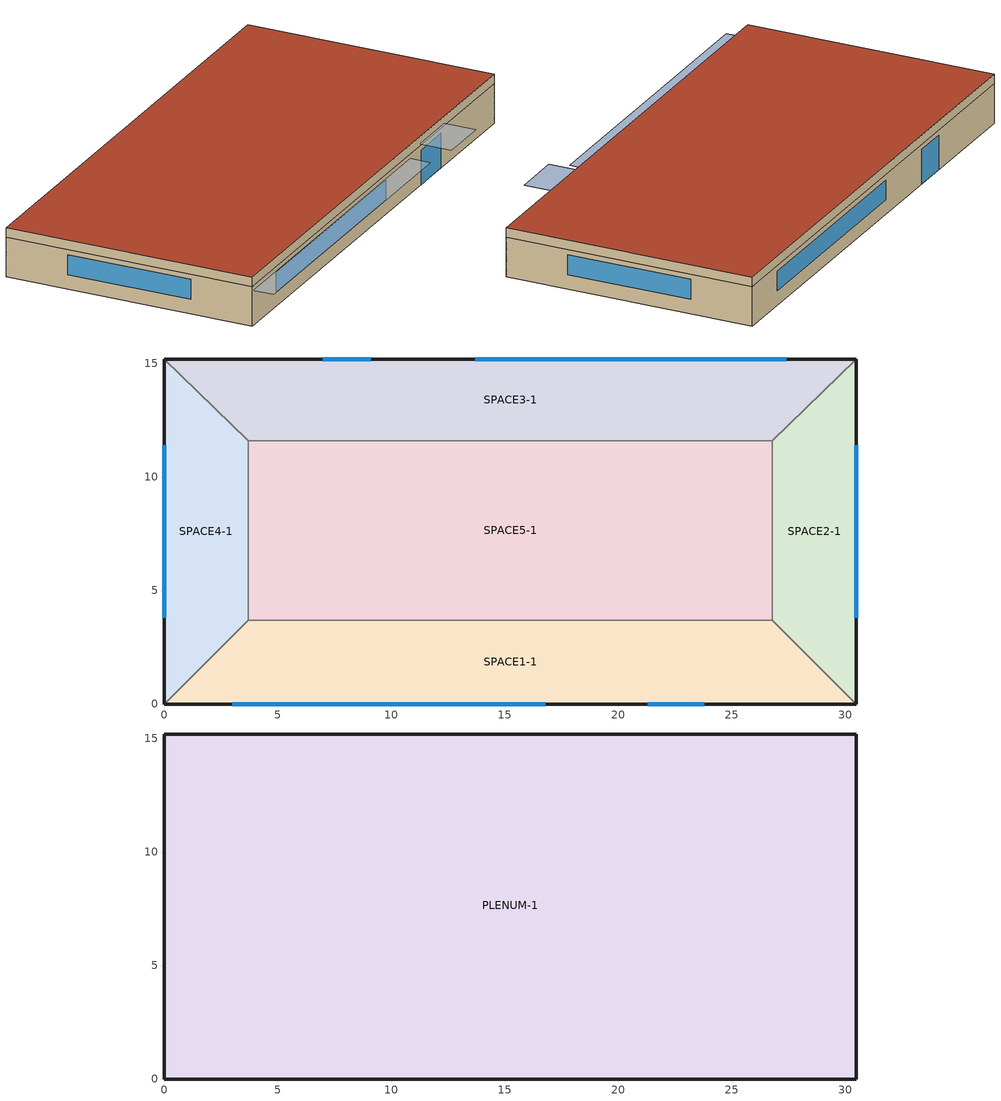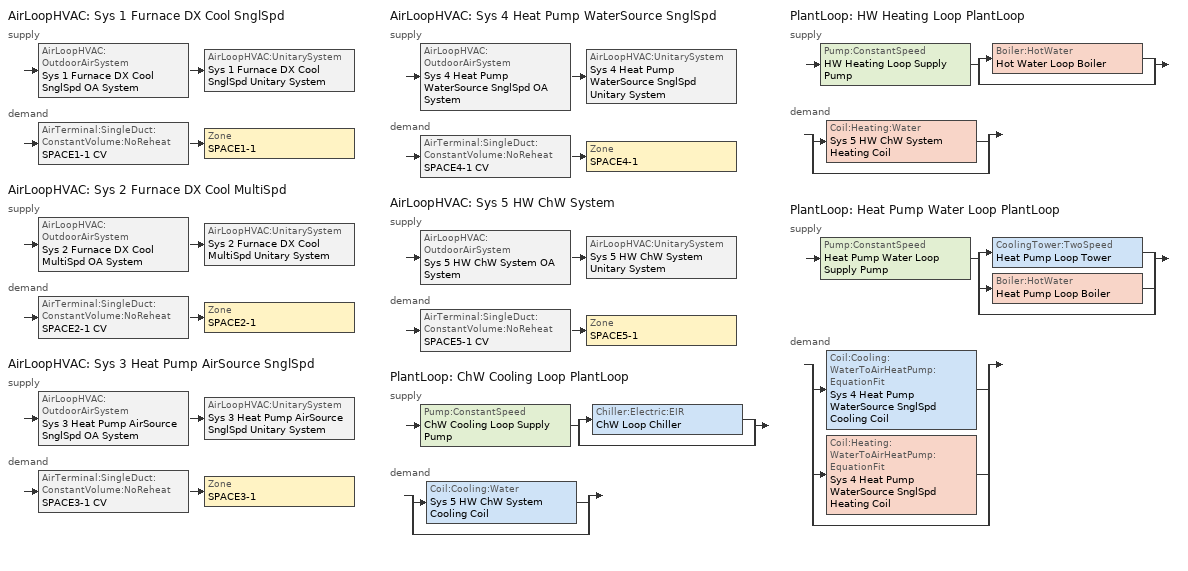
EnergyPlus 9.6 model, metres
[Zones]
SPACE3-1
 floor ground (FLOOR-SLAB-1): 26.8,11.6 3.7,11.6 0,15.2 30.5,15.2 z0
 wall outside (WALL-1): 30.5,15.2 0,15.2 z0:2.4
 wall to SPACE2-1 (INT-WALL-1): 26.8,11.6 30.5,15.2 z0:2.4
 wall to SPACE4-1 (INT-WALL-1): 0,15.2 3.7,11.6 z0:2.4
 wall to SPACE5-1 (INT-WALL-1): 3.7,11.6 26.8,11.6 z0:2.4
 window (Sgl Grey 3mm): 9.1,15.2 7,15.2 z0:2.1
 window (Dbl Clr 3mm/13mm Air): 27.4,15.2 13.7,15.2 z0.9:2.1
SPACE1-1
 floor ground (FLOOR-SLAB-1): 26.8,3.7 30.5,0 0,0 3.7,3.7 z0
 wall outside (WALL-1): 0,0 30.5,0 z0:2.4
 wall to SPACE2-1 (INT-WALL-1): 30.5,0 26.8,3.7 z0:2.4
 wall to SPACE4-1 (INT-WALL-1): 3.7,3.7 0,0 z0:2.4
 wall to SPACE5-1 (INT-WALL-1): 26.8,3.7 3.7,3.7 z0:2.4
 window (Sgl Grey 3mm): 21.3,0 23.8,0 z0:2.1
 window (Dbl Clr 3mm/13mm Air): 3,0 16.8,0 z0.9:2.1
SPACE2-1
 floor ground (FLOOR-SLAB-1): 26.8,11.6 30.5,15.2 30.5,0 26.8,3.7 z0
 wall outside (WALL-1): 30.5,0 30.5,15.2 z0:2.4
 wall to SPACE5-1 (INT-WALL-1): 26.8,11.6 26.8,3.7 z0:2.4
 window (Dbl Clr 3mm/13mm Air): 30.5,3.8 30.5,11.4 z0.9:2.1
SPACE4-1
 floor ground (FLOOR-SLAB-1): 3.7,3.7 0,0 0,15.2 3.7,11.6 z0
 wall outside (WALL-1): 0,15.2 0,0 z0:2.4
 wall to SPACE5-1 (INT-WALL-1): 3.7,3.7 3.7,11.6 z0:2.4
 window (Dbl Clr 3mm/13mm Air): 0,11.4 0,3.8 z0.9:2.1
SPACE5-1
 floor ground (FLOOR-SLAB-1): 26.8,11.6 26.8,3.7 3.7,3.7 3.7,11.6 z0
PLENUM-1
 floor to SPACE1-1 (CLNG-1): 26.8,3.7 30.5,0 0,0 3.7,3.7 z2.4
 floor to SPACE2-1 (CLNG-1): 26.8,11.6 30.5,15.2 30.5,0 26.8,3.7 z2.4
 floor to SPACE3-1 (CLNG-1): 26.8,11.6 3.7,11.6 0,15.2 30.5,15.2 z2.4
 floor to SPACE4-1 (CLNG-1): 3.7,3.7 0,0 0,15.2 3.7,11.6 z2.4
 floor to SPACE5-1 (CLNG-1): 26.8,11.6 26.8,3.7 3.7,3.7 3.7,11.6 z2.4
 wall outside (WALL-1): 30.5,15.2 0,15.2 0,0 30.5,0 30.5,15.2 z2.4:3
 roof outside (ROOF-1): 0,15.2 0,0 30.5,0 30.5,15.2 z3
shading: 0,-1.3 0,0 19.8,0 19.8,-1.3 z2.2; 21,-2 21,0 24.1,0 24.1,-2 z2.6
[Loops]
AirLoopHVAC 'Sys 1 Furnace DX Cool SnglSpd'
 supply: AirLoopHVAC:OutdoorAirSystem 'Sys 1 Furnace DX Cool SnglSpd OA System' > AirLoopHVAC:UnitarySystem 'Sys 1 Furnace DX Cool SnglSpd Unitary System'
 demand: AirTerminal:SingleDuct:ConstantVolume:NoReheat 'SPACE1-1 CV' > Zone 'SPACE1-1'
AirLoopHVAC 'Sys 2 Furnace DX Cool MultiSpd'
 supply: AirLoopHVAC:OutdoorAirSystem 'Sys 2 Furnace DX Cool MultiSpd OA System' > AirLoopHVAC:UnitarySystem 'Sys 2 Furnace DX Cool MultiSpd Unitary System'
 demand: AirTerminal:SingleDuct:ConstantVolume:NoReheat 'SPACE2-1 CV' > Zone 'SPACE2-1'
AirLoopHVAC 'Sys 3 Heat Pump AirSource SnglSpd'
 supply: AirLoopHVAC:OutdoorAirSystem 'Sys 3 Heat Pump AirSource SnglSpd OA System' > AirLoopHVAC:UnitarySystem 'Sys 3 Heat Pump AirSource SnglSpd Unitary System'
 demand: AirTerminal:SingleDuct:ConstantVolume:NoReheat 'SPACE3-1 CV' > Zone 'SPACE3-1'
AirLoopHVAC 'Sys 4 Heat Pump WaterSource SnglSpd'
 supply: AirLoopHVAC:OutdoorAirSystem 'Sys 4 Heat Pump WaterSource SnglSpd OA System' > AirLoopHVAC:UnitarySystem 'Sys 4 Heat Pump WaterSource SnglSpd Unitary System'
 demand: AirTerminal:SingleDuct:ConstantVolume:NoReheat 'SPACE4-1 CV' > Zone 'SPACE4-1'
AirLoopHVAC 'Sys 5 HW ChW System'
 supply: AirLoopHVAC:OutdoorAirSystem 'Sys 5 HW ChW System OA System' > AirLoopHVAC:UnitarySystem 'Sys 5 HW ChW System Unitary System'
 demand: AirTerminal:SingleDuct:ConstantVolume:NoReheat 'SPACE5-1 CV' > Zone 'SPACE5-1'
PlantLoop 'ChW Cooling Loop PlantLoop'
 supply: Pump:ConstantSpeed 'ChW Cooling Loop Supply Pump' > split
  | Chiller:Electric:EIR 'ChW Loop Chiller'
  | bypass
 demand: split
  | Coil:Cooling:Water 'Sys 5 HW ChW System Cooling Coil'
  | bypass
PlantLoop 'HW Heating Loop PlantLoop'
 supply: Pump:ConstantSpeed 'HW Heating Loop Supply Pump' > split
  | Boiler:HotWater 'Hot Water Loop Boiler'
  | bypass
 demand: split
  | Coil:Heating:Water 'Sys 5 HW ChW System Heating Coil'
  | bypass
PlantLoop 'Heat Pump Water Loop PlantLoop'
 supply: Pump:ConstantSpeed 'Heat Pump Water Loop Supply Pump' > split
  | CoolingTower:TwoSpeed 'Heat Pump Loop Tower'
  | Boiler:HotWater 'Heat Pump Loop Boiler'
  | bypass
 demand: split
  | Coil:Cooling:WaterToAirHeatPump:EquationFit 'Sys 4 Heat Pump WaterSource SnglSpd Cooling Coil'
  | Coil:Heating:WaterToAirHeatPump:EquationFit 'Sys 4 Heat Pump WaterSource SnglSpd Heating Coil'
  | bypass
[Building]
Building: Loads convergence tolerance value=0.04; Maximum number of warmup days=25; Minimum number of warmup days=6; North axis=30; Solar distribution=FullExterior; Temperature convergence tolerance value=0.4; Terrain=City
[Site:GroundTemperature:BuildingSurface]
21.5, 21.4, 21.5, 21.5, 22, 22.9, 23, 23.1, 23.1, 22.2, 21.7, 21.6
[Site:Location]
CHICAGO_IL_USA TMY2-94846: Elevation=190; Latitude=41.78; Longitude=-87.75; Time zone=-6
[SizingPeriod:DesignDay] Barometric pressure=99063; Day of month=21; Daylight saving time indicator=No; Humidity condition type=WetBulb; Rain indicator=No; Snow indicator=No; Solar model indicator=ASHRAEClearSky
Name | Daily dry bulb temperature range | Day type | Maximum dry bulb temperature | Month | Sky clearness | Wetbulb or dewpoint at maximum dry bulb | Wind direction | Wind speed
CHICAGO_IL_USA Annual Cooling 1% Design Conditions DB/MCWB | 10.7 | SummerDesignDay | 31.5 | 7 | 1 | 23 | 230 | 5.3
CHICAGO_IL_USA Annual Heating 99% Design Conditions DB | 0 | WinterDesignDay | -17.3 | 1 | 0 | -17.3 | 270 | 4.9
[Construction]
CLNG-1: MAT-CLNG-1
Dbl Clr 3mm/13mm Air: CLEAR 3MM, AIR 13MM, CLEAR 3MM
FLOOR-SLAB-1: CC03
INT-WALL-1: GP02, AL21, GP02
ROOF-1: RG01, BR01, IN46, WD01
Sgl Grey 3mm: GREY 3MM
WALL-1: WD01, PW03, IN02, GP01
[Material] Thermal absorptance=0.9
Name | Conductivity | Density | Roughness | Solar absorptance | Specific heat | Thickness | Visible absorptance
BR01 | 0.162 | 1121 | VeryRough | 0.7 | 1464 | 0.0095 | 0.7
CC03 | 1.31 | 2243 | MediumRough | 0.65 | 837 | 0.1016 | 0.65
GP01 | 0.16 | 801 | MediumSmooth | 0.75 | 837 | 0.0127 | 0.75
GP02 | 0.16 | 801 | MediumSmooth | 0.75 | 837 | 0.0159 | 0.75
IN02 | 0.043 | 10 | Rough | 0.75 | 837 | 0.0901 | 0.75
IN46 | 0.023 | 24 | VeryRough | 0.5 | 1590 | 0.0762 | 0.5
PW03 | 0.115 | 545 | MediumSmooth | 0.78 | 1213 | 0.0127 | 0.78
RG01 | 1.442 | 881 | Rough | 0.65 | 1674 | 0.0127 | 0.65
WD01 | 0.115 | 513 | MediumSmooth | 0.78 | 1381 | 0.0191 | 0.78
[Material:AirGap]
AL21: Thermal resistance=0.157
[Material:NoMass]
MAT-CLNG-1: Roughness=Rough; Solar absorptance=0.65; Thermal absorptance=0.65; Thermal resistance=0.652259; Visible absorptance=0.65
[WindowMaterial:Gas]
AIR 13MM: Gas type=Air; Thickness=0.0127
[WindowMaterial:Glazing] Back side infrared hemispherical emissivity=0.84; Conductivity=0.9; Front side infrared hemispherical emissivity=0.84; Infrared transmittance at normal incidence=0; Optical data type=SpectralAverage; Thickness=0.003
Name | Back side solar reflectance at normal incidence | Back side visible reflectance at normal incidence | Front side solar reflectance at normal incidence | Front side visible reflectance at normal incidence | Solar transmittance at normal incidence | Visible transmittance at normal incidence
CLEAR 3MM | 0.075 | 0.081 | 0.075 | 0.081 | 0.837 | 0.898
GREY 3MM | 0.061 | 0.061 | 0.061 | 0.061 | 0.626 | 0.611
[AirLoopHVAC] Design supply air flow rate=Autosize
Sys 1 Furnace DX Cool SnglSpd; Sys 2 Furnace DX Cool MultiSpd; Sys 3 Heat Pump AirSource SnglSpd; Sys 4 Heat Pump WaterSource SnglSpd; Sys 5 HW ChW System
[AirLoopHVAC:UnitarySystem] Control type=Load; Cooling supply air flow rate=Autosize; Cooling supply air flow rate method=SupplyAirFlowRate; Dehumidification control type=None; Heating supply air flow rate=Autosize; Heating supply air flow rate method=SupplyAirFlowRate; Maximum supply air temperature=Autosize; No load supply air flow rate=Autosize; No load supply air flow rate method=SupplyAirFlowRate; Supply air fan operating mode schedule=FanAvailSched
Name | Controlling zone or thermostat location | Cooling coil | Fan placement | Heating coil | Supply fan | Design specification multispeed object | Maximum outdoor dry bulb temperature for supplemental heater operation | Supplemental heating coil
Sys 1 Furnace DX Cool SnglSpd Unitary System | SPACE1-1 | Sys 1 Furnace DX Cool SnglSpd Cooling Coil | BlowThrough | Sys 1 Furnace DX Cool SnglSpd Heating Coil | Sys 1 Furnace DX Cool SnglSpd Supply Fan
Sys 2 Furnace DX Cool MultiSpd Unitary System | SPACE2-1 | Sys 2 Furnace DX Cool MultiSpd Cooling Coil | DrawThrough | Sys 2 Furnace DX Cool MultiSpd Heating Coil | Sys 2 Furnace DX Cool MultiSpd Supply Fan | Sys 2 Furnace DX Cool MultiSpd MultiSpeed Performance
Sys 3 Heat Pump AirSource SnglSpd Unitary System | SPACE3-1 | Sys 3 Heat Pump AirSource SnglSpd Cooling Coil | BlowThrough | Sys 3 Heat Pump AirSource SnglSpd Heating Coil | Sys 3 Heat Pump AirSource SnglSpd Supply Fan |  | 21 | Sys 3 Heat Pump AirSource SnglSpd Supp Heating Coil
Sys 4 Heat Pump WaterSource SnglSpd Unitary System | SPACE4-1 | Sys 4 Heat Pump WaterSource SnglSpd Cooling Coil | BlowThrough | Sys 4 Heat Pump WaterSource SnglSpd Heating Coil | Sys 4 Heat Pump WaterSource SnglSpd Supply Fan |  | 21 | Sys 4 Heat Pump WaterSource SnglSpd Supp Heating Coil
Sys 5 HW ChW System Unitary System | SPACE5-1 | Sys 5 HW ChW System Cooling Coil | BlowThrough | Sys 5 HW ChW System Heating Coil | Sys 5 HW ChW System Supply Fan
[AirTerminal:SingleDuct:ConstantVolume:NoReheat] Maximum air flow rate=Autosize
SPACE1-1 CV; SPACE2-1 CV; SPACE3-1 CV; SPACE4-1 CV; SPACE5-1 CV
[AvailabilityManager:NightCycle] Applicability schedule=HVACTemplate-Always1; Control type=StayOff; Cycling run time=3600; Cycling run time control type=FixedRunTime; Fan schedule=HVACTemplate-Always1; Thermostat tolerance=0.2
Sys 1 Furnace DX Cool SnglSpd Availability; Sys 2 Furnace DX Cool MultiSpd Availability; Sys 3 Heat Pump AirSource SnglSpd Availability; Sys 4 Heat Pump WaterSource SnglSpd Availability; Sys 5 HW ChW System Availability
[AvailabilityManager:Scheduled] Schedule=HVACTemplate-Always1
Sys 1 Furnace DX Cool SnglSpd Availability; Sys 2 Furnace DX Cool MultiSpd Availability; Sys 3 Heat Pump AirSource SnglSpd Availability; Sys 4 Heat Pump WaterSource SnglSpd Availability; Sys 5 HW ChW System Availability
[Boiler:HotWater] Boiler flow mode=ConstantFlow; Fuel type=NaturalGas; Maximum part load ratio=1.1; Nominal capacity=Autosize; Nominal thermal efficiency=0.8; Optimum part load ratio=1; Sizing factor=1; Water outlet upper temperature limit=100
Name | Efficiency curve temperature evaluation variable | Normalized boiler efficiency curve
Heat Pump Loop Boiler | LeavingBoiler | Heat Pump Loop Boiler Efficiency Curve
Hot Water Loop Boiler | EnteringBoiler | Hot Water Loop Boiler Condensing Boiler Efficiency Curve
[Chiller:Electric:EIR]
ChW Loop Chiller: Chiller flow mode=ConstantFlow; Condenser fan power ratio=0.035; Condenser type=AirCooled; Cooling capacity function of temperature curve=ChW Loop Chiller RecipCapFT; Electric input to cooling output ratio function of part load ratio curve=ChW Loop Chiller RecipEIRFPLR; Electric input to cooling output ratio function of temperature curve=ChW Loop Chiller RecipEIRFT; Leaving chilled water lower temperature limit=5; Maximum part load ratio=1; Minimum part load ratio=0; Minimum unloading ratio=0.25; Optimum part load ratio=1; Reference capacity=Autosize; Reference chilled water flow rate=Autosize; Reference condenser fluid flow rate=Autosize; Reference cop=3; Sizing factor=1
[Coil:Cooling:DX:MultiSpeed]
Sys 2 Furnace DX Cool MultiSpd Cooling Coil: Fuel type=Electricity; Number of speeds=3; Speed 1 energy input ratio function of flow fraction curve=Sys 2 Furnace DX Cool MultiSpd Cool Coil EIR-FF; Speed 1 energy input ratio function of temperature curve=Sys 2 Furnace DX Cool MultiSpd Cool Coil EIR-FT; Speed 1 gross rated cooling cop=3; Speed 1 gross rated sensible heat ratio=Autosize; Speed 1 gross rated total cooling capacity=Autosize; Speed 1 part load fraction correlation curve=Sys 2 Furnace DX Cool MultiSpd Cool Coil PLF; Speed 1 rated air flow rate=Autosize; Speed 1 total cooling capacity function of flow fraction curve=Sys 2 Furnace DX Cool MultiSpd Cool Coil Cap-FF; Speed 1 total cooling capacity function of temperature curve=Sys 2 Furnace DX Cool MultiSpd Cool Coil Cap-FT; Speed 1 waste heat function of temperature curve=Sys 2 Furnace DX Cool MultiSpd Cool Coil WH-FT; Speed 2 energy input ratio function of flow fraction curve=Sys 2 Furnace DX Cool MultiSpd Cool Coil EIR-FF; Speed 2 energy input ratio function of temperature curve=Sys 2 Furnace DX Cool MultiSpd Cool Coil EIR-FT; Speed 2 gross rated cooling cop=3; Speed 2 gross rated sensible heat ratio=Autosize; Speed 2 gross rated total cooling capacity=Autosize; Speed 2 part load fraction correlation curve=Sys 2 Furnace DX Cool MultiSpd Cool Coil PLF; Speed 2 rated air flow rate=Autosize; Speed 2 total cooling capacity function of flow fraction curve=Sys 2 Furnace DX Cool MultiSpd Cool Coil Cap-FF; Speed 2 total cooling capacity function of temperature curve=Sys 2 Furnace DX Cool MultiSpd Cool Coil Cap-FT; Speed 2 waste heat function of temperature curve=Sys 2 Furnace DX Cool MultiSpd Cool Coil WH-FT; Speed 3 energy input ratio function of flow fraction curve=Sys 2 Furnace DX Cool MultiSpd Cool Coil EIR-FF; Speed 3 energy input ratio function of temperature curve=Sys 2 Furnace DX Cool MultiSpd Cool Coil EIR-FT; Speed 3 gross rated cooling cop=3; Speed 3 gross rated sensible heat ratio=Autosize; Speed 3 gross rated total cooling capacity=Autosize; Speed 3 part load fraction correlation curve=Sys 2 Furnace DX Cool MultiSpd Cool Coil PLF; Speed 3 rated air flow rate=Autosize; Speed 3 total cooling capacity function of flow fraction curve=Sys 2 Furnace DX Cool MultiSpd Cool Coil Cap-FF; Speed 3 total cooling capacity function of temperature curve=Sys 2 Furnace DX Cool MultiSpd Cool Coil Cap-FT; Speed 3 waste heat function of temperature curve=Sys 2 Furnace DX Cool MultiSpd Cool Coil WH-FT
[Coil:Cooling:DX:SingleSpeed] Crankcase heater capacity=0; Evaporative condenser effectiveness=0; Gross rated cooling cop=3; Gross rated sensible heat ratio=Autosize; Gross rated total cooling capacity=Autosize; Maximum cycling rate=0; Rated air flow rate=Autosize
Name | Energy input ratio function of flow fraction curve | Energy input ratio function of temperature curve | Part load fraction correlation curve | Total cooling capacity function of flow fraction curve | Total cooling capacity function of temperature curve
Sys 1 Furnace DX Cool SnglSpd Cooling Coil | Sys 1 Furnace DX Cool SnglSpd Cool DX Coil EIR-FF | Sys 1 Furnace DX Cool SnglSpd Cool DX Coil EIR-FT | Sys 1 Furnace DX Cool SnglSpd Cool DX Coil PLF | Sys 1 Furnace DX Cool SnglSpd Cool DX Coil Cap-FF | Sys 1 Furnace DX Cool SnglSpd Cool DX Coil Cap-FT
Sys 3 Heat Pump AirSource SnglSpd Cooling Coil | Sys 3 Heat Pump AirSource SnglSpd Cool DX Coil EIR-FF | Sys 3 Heat Pump AirSource SnglSpd Cool DX Coil EIR-FT | Sys 3 Heat Pump AirSource SnglSpd Cool DX Coil PLF | Sys 3 Heat Pump AirSource SnglSpd Cool DX Coil Cap-FF | Sys 3 Heat Pump AirSource SnglSpd Cool DX Coil Cap-FT
[Coil:Cooling:Water]
Sys 5 HW ChW System Cooling Coil: Heat exchanger configuration=CrossFlow; Type of analysis=DetailedAnalysis
[Coil:Cooling:WaterToAirHeatPump:EquationFit]
Sys 4 Heat Pump WaterSource SnglSpd Cooling Coil: Cooling power consumption curve=Sys 4 Heat Pump WaterSource SnglSpd WAHP ClgPowCurve; Gross rated cooling cop=3; Gross rated sensible cooling capacity=Autosize; Gross rated total cooling capacity=Autosize; Rated air flow rate=Autosize; Rated water flow rate=Autosize; Sensible cooling capacity curve=Sys 4 Heat Pump WaterSource SnglSpd WAHP ClgSensCapCurve; Total cooling capacity curve=Sys 4 Heat Pump WaterSource SnglSpd WAHP ClgTotCapCurve
[Coil:Heating:DX:SingleSpeed]
Sys 3 Heat Pump AirSource SnglSpd Heating Coil: Defrost control=Timed; Defrost energy input ratio function of temperature curve=Sys 3 Heat Pump AirSource SnglSpd Heating Coil DefrEIR-FT; Defrost strategy=ReverseCycle; Defrost time period fraction=0.058333; Energy input ratio function of flow fraction curve=Sys 3 Heat Pump AirSource SnglSpd Heating Coil EIR-FF; Energy input ratio function of temperature curve=Sys 3 Heat Pump AirSource SnglSpd Heating Coil EIR-FT; Gross rated heating capacity=Autosize; Gross rated heating cop=2.75; Heating capacity function of flow fraction curve=Sys 3 Heat Pump AirSource SnglSpd Heating Coil Cap-FF; Heating capacity function of temperature curve=Sys 3 Heat Pump AirSource SnglSpd Heating Coil Cap-FT; Maximum outdoor dry bulb temperature for crankcase heater operation=0; Maximum outdoor dry bulb temperature for defrost operation=5; Minimum outdoor dry bulb temperature for compressor operation=-8; Part load fraction correlation curve=Sys 3 Heat Pump AirSource SnglSpd Heating Coil PLF; Rated air flow rate=Autosize; Resistive defrost heater capacity=Autosize
[Coil:Heating:Electric] Nominal capacity=Autosize
Sys 2 Furnace DX Cool MultiSpd Heating Coil; Sys 3 Heat Pump AirSource SnglSpd Supp Heating Coil; Sys 4 Heat Pump WaterSource SnglSpd Supp Heating Coil
[Coil:Heating:Fuel]
Sys 1 Furnace DX Cool SnglSpd Heating Coil: Burner efficiency=0.8; Fuel type=NaturalGas; Nominal capacity=Autosize; Part load fraction correlation curve=Sys 1 Furnace DX Cool SnglSpd Heating Coil PLF-FPLR
[Coil:Heating:Water]
Sys 5 HW ChW System Heating Coil: Performance input method=UFactorTimesAreaAndDesignWaterFlowRate; Rated capacity=Autosize; Rated inlet air temperature=16.6; Rated inlet water temperature=82.2; Rated outlet air temperature=32.2; Rated outlet water temperature=71.1
[Coil:Heating:WaterToAirHeatPump:EquationFit]
Sys 4 Heat Pump WaterSource SnglSpd Heating Coil: Gross rated heating capacity=Autosize; Gross rated heating cop=2.75; Heating capacity curve=Sys 4 Heat Pump WaterSource SnglSpd WAHP HtgCapCurve; Heating power consumption curve=Sys 4 Heat Pump WaterSource SnglSpd WAHP HtgPowCurve; Rated air flow rate=Autosize; Rated water flow rate=Autosize
[Controller:OutdoorAir] Economizer control type=DifferentialDryBulb; Economizer maximum limit dry bulb temperature=20; Maximum outdoor air flow rate=Autosize; Minimum limit type=FixedMinimum; Minimum outdoor air flow rate=Autosize; Minimum outdoor air schedule=Min OA Sched
Name | Lockout type
Sys 1 Furnace DX Cool SnglSpd OA Controller; Sys 2 Furnace DX Cool MultiSpd OA Controller; Sys 3 Heat Pump AirSource SnglSpd OA Controller; Sys 4 Heat Pump WaterSource SnglSpd OA Controller | LockoutWithCompressor
Sys 5 HW ChW System OA Controller | NoLockout
[CoolingTower:TwoSpeed]
Heat Pump Loop Tower: Blowdown calculation mode=ConcentrationRatio; Design water flow rate=Autosize; Evaporation loss mode=SaturatedExit; Free convection nominal capacity=Autocalculate; Free convection regime air flow rate=Autocalculate; Free convection regime u factor times area value=Autocalculate; High fan speed air flow rate=Autosize; High fan speed fan power=Autosize; High fan speed u factor times area value=Autosize; Low fan speed air flow rate=Autocalculate; Low fan speed fan power=Autocalculate; Low fan speed u factor times area value=Autocalculate; Low speed nominal capacity=Autocalculate; Performance input method=UFactorTimesAreaAndDesignWaterFlowRate; Sizing factor=1
[DesignSpecification:OutdoorAir] Outdoor air flow per person=0.00944; Outdoor air flow per zone=0; Outdoor air flow per zone floor area=0; Outdoor air method=Flow/Person
SPACE1-1 SZ DSOA; SPACE2-1 SZ DSOA; SPACE3-1 SZ DSOA; SPACE4-1 SZ DSOA; SPACE5-1 SZ DSOA
[DesignSpecification:ZoneAirDistribution]
SPACE1-1 SZ DSZAD; SPACE2-1 SZ DSZAD; SPACE3-1 SZ DSZAD; SPACE4-1 SZ DSZAD; SPACE5-1 SZ DSZAD
[ElectricEquipment] Design level calculation method=EquipmentLevel; Fraction latent=0; Fraction lost=0; Fraction radiant=0.3; Schedule=EQUIP-1
Name | Design level | Zone or zonelist or space or spacelist
SPACE1-1 ElecEq 1 | 1056 | SPACE1-1
SPACE2-1 ElecEq 1 | 456 | SPACE2-1
SPACE3-1 ElecEq 1 | 1056 | SPACE3-1
SPACE4-1 ElecEq 1 | 456 | SPACE4-1
SPACE5-1 ElecEq 1 | 1976 | SPACE5-1
[Fan:OnOff] Fan total efficiency=0.7; Maximum flow rate=Autosize; Motor efficiency=0.9; Motor in airstream fraction=1; Pressure rise=600
Sys 1 Furnace DX Cool SnglSpd Supply Fan; Sys 3 Heat Pump AirSource SnglSpd Supply Fan; Sys 4 Heat Pump WaterSource SnglSpd Supply Fan; Sys 5 HW ChW System Supply Fan
[Fan:VariableVolume]
Sys 2 Furnace DX Cool MultiSpd Supply Fan: Fan power coefficient 1=0.00153024; Fan power coefficient 2=0.00520806; Fan power coefficient 3=1.10862; Fan power coefficient 4=-0.116356; Fan power coefficient 5=0; Fan power minimum flow fraction=0; Fan total efficiency=0.7; Maximum flow rate=Autosize; Motor efficiency=0.9; Motor in airstream fraction=1; Pressure rise=600
[Lights] Design level calculation method=LightingLevel; End use subcategory=GeneralLights; Fraction radiant=0.59; Fraction replaceable=0; Fraction visible=0.2; Return air fraction=0; Schedule=LIGHTS-1
Name | Lighting level | Zone or zonelist or space or spacelist
SPACE1-1 Lights 1 | 1584 | SPACE1-1
SPACE2-1 Lights 1 | 684 | SPACE2-1
SPACE3-1 Lights 1 | 1584 | SPACE3-1
SPACE4-1 Lights 1 | 684 | SPACE4-1
SPACE5-1 Lights 1 | 2964 | SPACE5-1
[People] Activity level schedule=ActSchd; Fraction radiant=0.3; Number of people calculation method=People; Number of people schedule=OCCUPY-1
Name | Number of people | Zone or zonelist or space or spacelist
SPACE1-1 People 1 | 11 | SPACE1-1
SPACE2-1 People 1 | 5 | SPACE2-1
SPACE3-1 People 1 | 11 | SPACE3-1
SPACE4-1 People 1 | 5 | SPACE4-1
SPACE5-1 People 1 | 20 | SPACE5-1
[PlantEquipmentList]
ChW Cooling Loop All Equipment: ChW Loop Chiller, Chiller:Electric:EIR
HW Heating Loop All Equipment: Hot Water Loop Boiler, Boiler:HotWater
Heat Pump Water Loop Cooling All Equipment: Heat Pump Loop Tower, CoolingTower:TwoSpeed
Heat Pump Water Loop Heating All Equipment: Heat Pump Loop Boiler, Boiler:HotWater
[PlantEquipmentOperation:CoolingLoad] Load range 1 lower limit=0; Load range 1 upper limit=1000000000000000
Name | Range 1 equipment list
ChW Cooling Loop Operation All Hours | ChW Cooling Loop All Equipment
Heat Pump Water Loop Cool Operation All Hours | Heat Pump Water Loop Cooling All Equipment
[PlantEquipmentOperation:HeatingLoad] Load range 1 lower limit=0; Load range 1 upper limit=1000000000000000
Name | Range 1 equipment list
HW Heating Loop Operation All Hours | HW Heating Loop All Equipment
Heat Pump Water Loop Heat Operation All Hours | Heat Pump Water Loop Heating All Equipment
[PlantEquipmentOperationSchemes] Control scheme 1 schedule=HVACTemplate-Always1
Name | Control scheme 1 | Control scheme 2 | Control scheme 2 schedule
ChW Cooling Loop Operation | ChW Cooling Loop Operation All Hours
HW Heating Loop Operation | HW Heating Loop Operation All Hours
Heat Pump Water Loop Operation | Heat Pump Water Loop Heat Operation All Hours | Heat Pump Water Loop Cool Operation All Hours | HVACTemplate-Always1
[PlantLoop] Load distribution scheme=SequentialLoad; Maximum loop flow rate=Autosize
Name | Maximum loop temperature | Minimum loop temperature | Plant equipment operation scheme | Plant loop demand calculation scheme
ChW Cooling Loop PlantLoop | 98 | 1 | ChW Cooling Loop Operation
HW Heating Loop PlantLoop | 100 | 10 | HW Heating Loop Operation
Heat Pump Water Loop PlantLoop | 100 | 10 | Heat Pump Water Loop Operation | DualSetpointDeadband
[Pump:ConstantSpeed] Design flow rate=Autosize; Design power consumption=Autosize; Design pump head=179352; Pump control type=Intermittent
ChW Cooling Loop Supply Pump; HW Heating Loop Supply Pump; Heat Pump Water Loop Supply Pump
[SetpointManager:MixedAir] Control variable=Temperature
Name | Setpoint node or nodelist
Sys 1 Furnace DX Cool SnglSpd Cooling Air Temp Manager | Sys 1 Furnace DX Cool SnglSpd Mixed Air Outlet
Sys 2 Furnace DX Cool MultiSpd Cooling Air Temp Manager | Sys 2 Furnace DX Cool MultiSpd Mixed Air Outlet
Sys 3 Heat Pump AirSource SnglSpd Cooling Air Temp Manager | Sys 3 Heat Pump AirSource SnglSpd Mixed Air Outlet
Sys 4 Heat Pump WaterSource SnglSpd Cooling Air Temp Manager | Sys 4 Heat Pump WaterSource SnglSpd Mixed Air Outlet
Sys 5 HW ChW System Cooling Air Temp Manager | Sys 5 HW ChW System Mixed Air Outlet
[SetpointManager:Scheduled] Control variable=Temperature
Name | Schedule | Setpoint node or nodelist
ChW Cooling Loop Temp Manager | HVACTemplate-Always7.22 | ChW Cooling Loop Supply Setpoint Nodes
HW Heating Loop Temp Manager | HVACTemplate-Always82 | HW Heating Loop Supply Setpoint Nodes
[SetpointManager:Scheduled:DualSetpoint]
Heat Pump Water Loop Temp Manager: Control variable=Temperature; High setpoint schedule=HVACTemplate-Always33; Low setpoint schedule=HVACTemplate-Always20; Setpoint node or nodelist=Heat Pump Water Loop Supply Setpoint Nodes
[SetpointManager:SingleZone:Cooling] Control variable=Temperature; Maximum supply air temperature=45; Minimum supply air temperature=13
Name | Control zone | Setpoint node or nodelist
Sys 1 Furnace DX Cool SnglSpd Cooling Supply Air Temp Manager | SPACE1-1 | Sys 1 Furnace DX Cool SnglSpd Heating Coil Outlet
Sys 2 Furnace DX Cool MultiSpd Cooling Supply Air Temp Manager | SPACE2-1 | Sys 2 Furnace DX Cool MultiSpd Supply Fan Outlet
Sys 3 Heat Pump AirSource SnglSpd Cooling Supply Air Temp Manager | SPACE3-1 | Sys 3 Heat Pump AirSource SnglSpd Supp Heating Coil Outlet
Sys 4 Heat Pump WaterSource SnglSpd Cooling Supply Air Temp Manager | SPACE4-1 | Sys 4 Heat Pump WaterSource SnglSpd Supp Heating Coil Outlet
Sys 5 HW ChW System Cooling Supply Air Temp Manager | SPACE5-1 | Sys 5 HW ChW System Heating Coil Outlet
[Sizing:Plant]
Name | Plant or condenser loop | Design loop exit temperature | Loop design temperature difference | Loop type
ChW Cooling Loop Sizing Plant | ChW Cooling Loop PlantLoop | 7.22 | 6.67 | Cooling
HW Heating Loop Sizing Plant | HW Heating Loop PlantLoop | 82 | 11 | Heating
Heat Pump Water Loop Sizing Plant | Heat Pump Water Loop PlantLoop | 33 | 5.6 | Condenser
[Sizing:System] Central cooling capacity control method=OnOff; Central cooling design supply air temperature=12.8; Central heating design supply air temperature=50; Central heating maximum system air flow ratio=1; Design outdoor air flow rate=Autosize; Heating design capacity method=HeatingDesignCapacity; Precool design humidity ratio=0.008; Precool design temperature=11; Preheat design humidity ratio=0.008; Preheat design temperature=7; System outdoor air method=ZoneSum; Type of zone sum to use=NonCoincident; Zone maximum outdoor air fraction=1
Name | Airloop
Sys 1 Furnace DX Cool SnglSpd Sizing System | Sys 1 Furnace DX Cool SnglSpd
Sys 2 Furnace DX Cool MultiSpd Sizing System | Sys 2 Furnace DX Cool MultiSpd
Sys 3 Heat Pump AirSource SnglSpd Sizing System | Sys 3 Heat Pump AirSource SnglSpd
Sys 4 Heat Pump WaterSource SnglSpd Sizing System | Sys 4 Heat Pump WaterSource SnglSpd
Sys 5 HW ChW System Sizing System | Sys 5 HW ChW System
[Sizing:Zone] Cooling minimum air flow fraction=0; Heating maximum air flow fraction=0; Zone cooling design supply air humidity ratio=0.008; Zone cooling design supply air temperature=12.8; Zone cooling design supply air temperature difference=11.11; Zone cooling design supply air temperature input method=SupplyAirTemperature; Zone heating design supply air humidity ratio=0.008; Zone heating design supply air temperature=50; Zone heating design supply air temperature difference=30; Zone heating design supply air temperature input method=SupplyAirTemperature
Name | Zone or zonelist | Design specification outdoor air object | Design specification zone air distribution object
SPACE1-1 Sizing Zone | SPACE1-1 | SPACE1-1 SZ DSOA | SPACE1-1 SZ DSZAD
SPACE2-1 Sizing Zone | SPACE2-1 | SPACE2-1 SZ DSOA | SPACE2-1 SZ DSZAD
SPACE3-1 Sizing Zone | SPACE3-1 | SPACE3-1 SZ DSOA | SPACE3-1 SZ DSZAD
SPACE4-1 Sizing Zone | SPACE4-1 | SPACE4-1 SZ DSOA | SPACE4-1 SZ DSZAD
SPACE5-1 Sizing Zone | SPACE5-1 | SPACE5-1 SZ DSOA | SPACE5-1 SZ DSZAD
[ThermostatSetpoint:DualSetpoint]
All Zones SP Control: Cooling setpoint temperature schedule=Clg-SetP-Sch; Heating setpoint temperature schedule=Htg-SetP-Sch
[UnitarySystemPerformance:Multispeed]
Sys 2 Furnace DX Cool MultiSpd MultiSpeed Performance: Cooling speed supply air flow ratio 1=Autosize; Heating speed supply air flow ratio 1=Autosize; Cooling speed supply air flow ratio 2=Autosize; Heating speed supply air flow ratio 2=Autosize; Cooling speed supply air flow ratio 3=Autosize; Heating speed supply air flow ratio 3=Autosize; Cooling speed supply air flow ratio 4=Autosize; Heating speed supply air flow ratio 4=Autosize; Cooling speed supply air flow ratio 5=Autosize; Heating speed supply air flow ratio 5=Autosize; Cooling speed supply air flow ratio 6=Autosize; Heating speed supply air flow ratio 6=Autosize; Cooling speed supply air flow ratio 7=Autosize; Heating speed supply air flow ratio 7=Autosize; Cooling speed supply air flow ratio 8=Autosize; Heating speed supply air flow ratio 8=Autosize; Cooling speed supply air flow ratio 9=Autosize; Heating speed supply air flow ratio 9=Autosize; Cooling speed supply air flow ratio 10=Autosize; Heating speed supply air flow ratio 10=Autosize; No load supply air flow rate ratio=0.333333; Number of speeds for cooling=3; Number of speeds for heating=1; Single mode operation=No
[Zone] Multiplier=1; Type=1
Name | Ceiling height | Volume
PLENUM-1 | 0.6096 | 283.2
SPACE1-1; SPACE3-1 | 2.4384 | 239.247
SPACE2-1; SPACE4-1 | 2.4384 | 103.311
SPACE5-1 | 2.4384 | 447.683
[ZoneControl:Thermostat] Control 1=All Zones SP Control; Control type schedule=HVACTemplate-Always4
Name | Zone or zonelist
SPACE1-1 Thermostat | SPACE1-1
SPACE2-1 Thermostat | SPACE2-1
SPACE3-1 Thermostat | SPACE3-1
SPACE4-1 Thermostat | SPACE4-1
SPACE5-1 Thermostat | SPACE5-1
[Zone equipment]
SPACE1-1: SPACE1-1 CV
SPACE2-1: SPACE2-1 CV
SPACE3-1: SPACE3-1 CV
SPACE4-1: SPACE4-1 CV
SPACE5-1: SPACE5-1 CV
[ZoneInfiltration:DesignFlowRate] Constant term coefficient=0; Design flow rate calculation method=Flow/Zone; Schedule=INFIL-SCH; Temperature term coefficient=0; Velocity squared term coefficient=0; Velocity term coefficient=0.2237
Name | Zone or zonelist | Design flow rate
SPACE1-1 Infil 1 | SPACE1-1 | 0.0167
SPACE2-1 Infil 1 | SPACE2-1 | 0.00717
SPACE3-1 Infil 1 | SPACE3-1 | 0.0167
SPACE4-1 Infil 1 | SPACE4-1 | 0.00717
SPACE5-1 Infil 1 | SPACE5-1 | 0.031089
[Curve:Biquadratic]
Name | Maximum value of x | Maximum value of y | Minimum value of x | Minimum value of y | Coefficient1 constant | Coefficient2 x | Coefficient3 x 2 | Coefficient4 y | Coefficient5 y 2 | Coefficient6 x y | Input unit type for x | Input unit type for y | Maximum curve output | Minimum curve output | Output unit type
ChW Loop Chiller RecipCapFT | 10 | 35 | 5 | 24 | 0.507883 | 0.145228 | -0.00625644 | -0.0011178 | -0.0001296 | -0.00028188
ChW Loop Chiller RecipEIRFT | 10 | 35 | 5 | 24 | 1.03076 | -0.103536 | 0.00710208 | 0.0093186 | 0.00031752 | -0.00104328
Hot Water Loop Boiler Condensing Boiler Efficiency Curve | 1 | 85 | 0.1 | 30 | 1.12497 | 0.0149639 | -0.0259983 | 0 | -1.40464e-06 | -0.00153624
Sys 1 Furnace DX Cool SnglSpd Cool DX Coil Cap-FT; Sys 3 Heat Pump AirSource SnglSpd Cool DX Coil Cap-FT | 23.88889 | 46.11111 | 12.77778 | 18 | 0.942588 | 0.00954335 | 0.00068377 | -0.0110427 | 5.249e-06 | -9.72e-06
Sys 1 Furnace DX Cool SnglSpd Cool DX Coil EIR-FT; Sys 3 Heat Pump AirSource SnglSpd Cool DX Coil EIR-FT | 23.88889 | 46.11111 | 12.77778 | 18 | 0.342414 | 0.034885 | -0.0006237 | 0.00497722 | 0.000437951 | -0.000728028
Sys 2 Furnace DX Cool MultiSpd Cool Coil Cap-FT | 50 | 50 | 0 | 0 | 0.476428 | 0.0401147 | 0.000226411 | -0.000827136 | -7.3224e-06 | -0.000446278 | Temperature | Temperature | 5 | 0 | Dimensionless
Sys 2 Furnace DX Cool MultiSpd Cool Coil EIR-FT | 50 | 50 | 0 | 0 | 0.632475 | -0.0121321 | 0.000507773 | 0.0155377 | 0.00027284 | -0.000679201 | Temperature | Temperature | 5 | 0 | Dimensionless
Sys 2 Furnace DX Cool MultiSpd Cool Coil WH-FT | 50 | 50 | 0 | 0 | 1 | 0 | 0 | 0 | 0 | 0 | Temperature | Temperature |  |  | Dimensionless
Sys 3 Heat Pump AirSource SnglSpd Heating Coil DefrEIR-FT | 50 | 50 | 0 | 0 | 1 | 0 | 0 | 0 | 0 | 0
[Curve:Cubic]
Name | Maximum value of x | Minimum value of x | Coefficient1 constant | Coefficient2 x | Coefficient3 x 2 | Coefficient4 x 3
Sys 1 Furnace DX Cool SnglSpd Heating Coil PLF-FPLR | 1 | 0 | 0.8 | 0.2 | 0 | 0
Sys 2 Furnace DX Cool MultiSpd Cool Coil Cap-FF; Sys 2 Furnace DX Cool MultiSpd Cool Coil EIR-FF | 1.5 | 0.5 | 0.472786 | 1.24334 | -1.03871 | 0.322578
Sys 3 Heat Pump AirSource SnglSpd Heating Coil Cap-FF | 1.5 | 0.5 | 0.84 | 0.16 | 0 | 0
Sys 3 Heat Pump AirSource SnglSpd Heating Coil Cap-FT | 20 | -20 | 0.758746 | 0.027626 | 0.000148716 | 3.4992e-06
Sys 3 Heat Pump AirSource SnglSpd Heating Coil EIR-FT | 20 | -20 | 1.19248 | -0.0300438 | 0.00103745 | -2.3328e-05
[Curve:QuadLinear] Maximum value of w=100; Maximum value of x=100; Maximum value of y=100; Maximum value of z=100; Minimum value of w=-100; Minimum value of x=-100; Minimum value of y=-100; Minimum value of z=-100; Coefficient5 z=0
Name | Coefficient1 constant | Coefficient2 w | Coefficient3 x | Coefficient4 y
Sys 4 Heat Pump WaterSource SnglSpd WAHP ClgPowCurve | -3.20541 | -0.976409 | 3.97893 | 0.938182
Sys 4 Heat Pump WaterSource SnglSpd WAHP ClgTotCapCurve | -9.14907 | 10.8781 | -1.71878 | 0.746415
Sys 4 Heat Pump WaterSource SnglSpd WAHP HtgCapCurve | -1.36131 | -2.4718 | 4.17316 | 0.640757
Sys 4 Heat Pump WaterSource SnglSpd WAHP HtgPowCurve | -2.17694 | 0.832114 | 1.57074 | 0.690794
[Curve:Quadratic]
Name | Maximum value of x | Minimum value of x | Coefficient1 constant | Coefficient2 x | Coefficient3 x 2
ChW Loop Chiller RecipEIRFPLR | 1 | 0 | 0.088065 | 1.137742 | -0.225806
Heat Pump Loop Boiler Efficiency Curve | 1 | 0 | 0.97 | 0.0633 | -0.0333
Sys 1 Furnace DX Cool SnglSpd Cool DX Coil Cap-FF; Sys 3 Heat Pump AirSource SnglSpd Cool DX Coil Cap-FF | 1.5 | 0.5 | 0.8 | 0.2 | 0
Sys 1 Furnace DX Cool SnglSpd Cool DX Coil EIR-FF; Sys 3 Heat Pump AirSource SnglSpd Cool DX Coil EIR-FF | 1.5 | 0.5 | 1.1552 | -0.1808 | 0.0256
Sys 1 Furnace DX Cool SnglSpd Cool DX Coil PLF; Sys 2 Furnace DX Cool MultiSpd Cool Coil PLF; Sys 3 Heat Pump AirSource SnglSpd Cool DX Coil PLF | 1 | 0 | 0.85 | 0.15 | 0
Sys 3 Heat Pump AirSource SnglSpd Heating Coil EIR-FF | 1 | 0 | 1.3824 | -0.4336 | 0.0512
Sys 3 Heat Pump AirSource SnglSpd Heating Coil PLF | 1 | 0 | 0.75 | 0.25 | 0
[Curve:QuintLinear]
Sys 4 Heat Pump WaterSource SnglSpd WAHP ClgSensCapCurve: Maximum value of v=100; Maximum value of w=100; Maximum value of x=100; Maximum value of y=100; Maximum value of z=100; Minimum value of v=-100; Minimum value of w=-100; Minimum value of x=-100; Minimum value of y=-100; Minimum value of z=-100; Coefficient1 constant=-5.46269; Coefficient2 v=17.9597; Coefficient3 w=-11.8782; Coefficient4 x=-0.980163; Coefficient5 y=0.767286; Coefficient6 z=0
[Schedule:Compact]
ActSchd: Through: 12/31, For: AllDays, Until: 24:00, 117.24
Clg-SetP-Sch: Through: 12/31, For: WeekDays CustomDay1 CustomDay2, Until: 7:00, 32, Until: 21:00, 24, Until: 24:00, 32, For: WeekEnds Holiday, Until: 24:00, 32, For: SummerDesignDay, Until: 24:00, 24, For: WinterDesignDay, Until: 24:00, 32
EQUIP-1: Through: 12/31, For: WeekDays SummerDesignDay CustomDay1 CustomDay2, Until: 8:00, 0.02, Until: 9:00, 0.4, Until: 14:00, 0.9, Until: 15:00, 0.8, Until: 16:00, 0.7, Until: 18:00, 0.5, Until: 21:00, 0.3, Until: 24:00, 0.02, For: Weekends WinterDesignDay Holiday, Until: 24:00, 0.02
FanAvailSched: Through: 12/31, For: WeekDays CustomDay1 CustomDay2, Until: 7:00, 0, Until: 21:00, 1, Until: 24:00, 0, For: Weekends Holiday, Until: 24:00, 0, For: SummerDesignDay, Until: 24:00, 1, For: WinterDesignDay, Until: 24:00, 1
HVACTemplate-Always1: Through: 12/31, For: AllDays, Until: 24:00, 1
HVACTemplate-Always20: Through: 12/31, For: AllDays, Until: 24:00, 20
HVACTemplate-Always33: Through: 12/31, For: AllDays, Until: 24:00, 33
HVACTemplate-Always4: Through: 12/31, For: AllDays, Until: 24:00, 4
HVACTemplate-Always7.22: Through: 12/31, For: AllDays, Until: 24:00, 7.22
HVACTemplate-Always82: Through: 12/31, For: AllDays, Until: 24:00, 82
Htg-SetP-Sch: Through: 12/31, For: WeekDays CustomDay1 CustomDay2, Until: 6:00, 13, Until: 7:00, 18, Until: 21:00, 23, Until: 24:00, 13, For: WeekEnds Holiday, Until: 24:00, 13, For: SummerDesignDay, Until: 24:00, 13, For: WinterDesignDay, Until: 24:00, 23
INFIL-SCH: Through: 12/31, For: WeekDays CustomDay1 CustomDay2, Until: 7:00, 1, Until: 21:00, 0, Until: 24:00, 1, For: Weekends Holiday, Until: 24:00, 1, For: SummerDesignDay, Until: 24:00, 1, For: WinterDesignDay, Until: 24:00, 1
LIGHTS-1: Through: 12/31, For: WeekDays SummerDesignDay CustomDay1 CustomDay2, Until: 8:00, 0.05, Until: 9:00, 0.9, Until: 10:00, 0.95, Until: 11:00, 1, Until: 12:00, 0.95, Until: 13:00, 0.8, Until: 14:00, 0.9, Until: 18:00, 1, Until: 19:00, 0.6, Until: 21:00, 0.4, Until: 24:00, 0.05, For: Weekends WinterDesignDay Holiday, Until: 24:00, 0.05
Min OA Sched: Through: 12/31, For: WeekDays CustomDay1 CustomDay2, Until: 8:00, 0, Until: 21:00, 1, Until: 24:00, 0, For: Weekends Holiday, Until: 24:00, 0, For: SummerDesignDay, Until: 24:00, 1, For: WinterDesignDay, Until: 24:00, 1
OCCUPY-1: Through: 12/31, For: WeekDays SummerDesignDay CustomDay1 CustomDay2, Until: 8:00, 0, Until: 11:00, 1, Until: 12:00, 0.8, Until: 13:00, 0.4, Until: 14:00, 0.8, Until: 18:00, 1, Until: 19:00, 0.5, Until: 21:00, 0.1, Until: 24:00, 0, For: Weekends WinterDesignDay Holiday, Until: 24:00, 0
